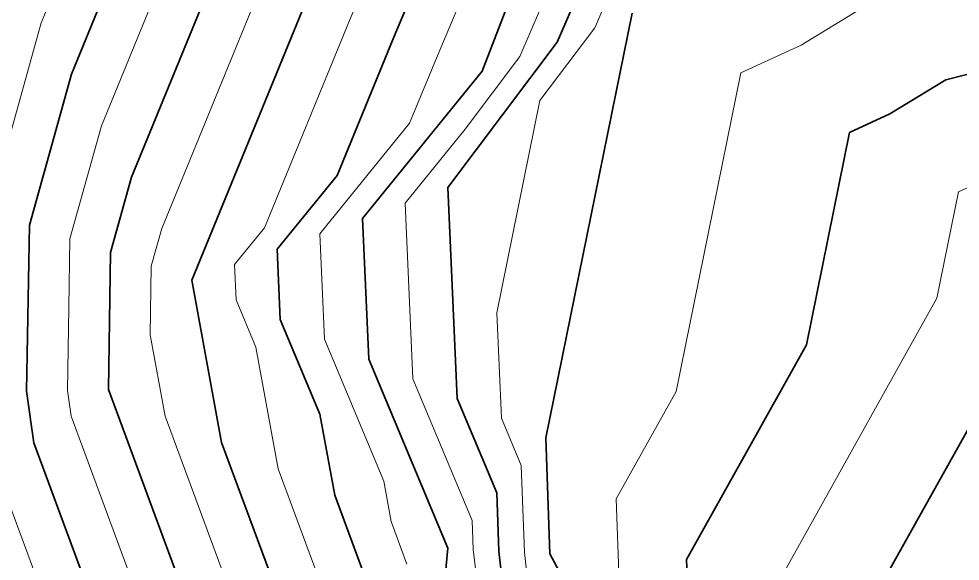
# Model space of a CAD drawing. Header units: millimetres. Extents: x -861324 to 439029, y -308065 to 694685.
# Drawn here: x -18574 to -178, y 162013 to 172623 of the extents above; entities that cross this region are included whole.
import ezdxf

# ---------------------------------------------------------------- set-up
doc = ezdxf.new("R2010")
doc.units = ezdxf.units.MM
doc.layers.add('C-TOPO-MAJR', color=7, linetype='Continuous', lineweight=35)
doc.layers.add('C-TOPO-MINR', color=7, linetype='Continuous', lineweight=9)

msp = doc.modelspace()

# ---------------------------------------------------------------- linework, layer by layer
at = {"layer": 'C-TOPO-MAJR'}
for p, q in [((-9516, 171602), (-8162, 175121)), ((-17547, 171539), (-16439, 174244)), ((-8052, 172167), (-7244, 174041)), ((-11247, 172263), (-10517, 173995)), ((-16371, 169526), (-14708, 173584)), ((-15194, 167513), (-12978, 172923)), ((-8277, 164423), (-6588, 172731)), ((-12355, 169558), (-11247, 172263)), ((-459, 171432), (2729, 172230)), ((-10192, 169320), (-8052, 172167)), ((-18367, 168587), (-17547, 171539)), ((-11860, 168718), (-9516, 171602)), ((-1552, 170763), (-459, 171432)), ((-2338, 170401), (-1552, 170763)), ((-3183, 166247), (-2338, 170401)), ((-16780, 168050), (-16371, 169526)), ((-13527, 168115), (-12355, 169558)), ((-10007, 165196), (-10192, 169320)), ((-11736, 165968), (-11860, 168718)), ((-18424, 165339), (-18367, 168587)), ((-16821, 165369), (-16780, 168050)), ((-13465, 166740), (-13527, 168115)), ((-2771, 159669), (1912, 168071)), ((-14611, 164336), (-15194, 167513)), ((-12693, 164891), (-13465, 166740)), ((-5524, 162046), (-3183, 166247)), ((-10192, 162270), (-11736, 165968)), ((-18283, 164330), (-18424, 165339)), ((-14978, 160386), (-16821, 165369)), ((-9234, 163347), (-10007, 165196)), ((-12401, 163303), (-12693, 164891)), ((-16901, 160594), (-18283, 164330)), ((-13382, 161014), (-14611, 164336)), ((-8195, 162154), (-8277, 164423)), ((-11787, 161642), (-12401, 163303)), ((-9193, 162212), (-9234, 163347)), ((-10417, 159830), (-10192, 162270)), ((-8897, 159645), (-9193, 162212)), ((-6855, 159653), (-8195, 162154)), ((-5483, 160911), (-5524, 162046))]:
    msp.add_line(p, q, dxfattribs=at)
at = {"layer": 'C-TOPO-MINR'}
for p, q in [((-12112, 172593), (-11018, 175192)), ((-18136, 172545), (-17304, 174574)), ((-16959, 170532), (-15574, 173914)), ((-7320, 172449), (-6916, 173386)), ((-15782, 168519), (-13843, 173253)), ((-3284, 172108), (-1644, 173113)), ((-10381, 171933), (-10017, 172799)), ((-8784, 171885), (-8380, 172822)), ((-13775, 168535), (-12112, 172593)), ((-18750, 170331), (-18136, 172545)), ((-8390, 171026), (-7320, 172449)), ((-4463, 171566), (-3284, 172108)), ((-10936, 170580), (-10381, 171933)), ((-9854, 170461), (-8784, 171885)), ((-5730, 165335), (-4463, 171566)), ((-9235, 166872), (-8390, 171026)), ((-17574, 168318), (-16959, 170532)), ((-12693, 168416), (-10936, 170580)), ((-11026, 169019), (-9854, 170461)), ((-213, 169236), (180, 169417)), ((-635, 167159), (-213, 169236)), ((-10871, 165582), (-11026, 169019)), ((-15987, 167781), (-15782, 168519)), ((-14360, 167814), (-13775, 168535)), ((-12600, 166354), (-12693, 168416)), ((-17594, 166978), (-17574, 168318)), ((-16008, 166441), (-15987, 167781)), ((-14329, 167126), (-14360, 167814)), ((-13943, 166202), (-14329, 167126)), ((-4147, 160858), (-635, 167159)), ((-17622, 165354), (-17594, 166978)), ((-9142, 164810), (-9235, 166872)), ((-15716, 164852), (-16008, 166441)), ((-11442, 163580), (-12600, 166354)), ((-13506, 163819), (-13943, 166202)), ((-9713, 162808), (-10871, 165582)), ((-17552, 164849), (-17622, 165354)), ((-6901, 163235), (-5730, 165335)), ((-15939, 160490), (-17552, 164849)), ((-14180, 160700), (-15716, 164852)), ((-8756, 163885), (-9142, 164810)), ((-17863, 160698), (-19014, 163810)), ((-12585, 161328), (-13506, 163819)), ((-8694, 162183), (-8756, 163885)), ((-11296, 162786), (-11442, 163580)), ((-6839, 161532), (-6901, 163235)), ((-9692, 162241), (-9713, 162808)), ((-10989, 161956), (-11296, 162786)), ((-9544, 160957), (-9692, 162241)), ((-8546, 160899), (-8694, 162183))]:
    msp.add_line(p, q, dxfattribs=at)

doc.saveas('drawing.dxf')
